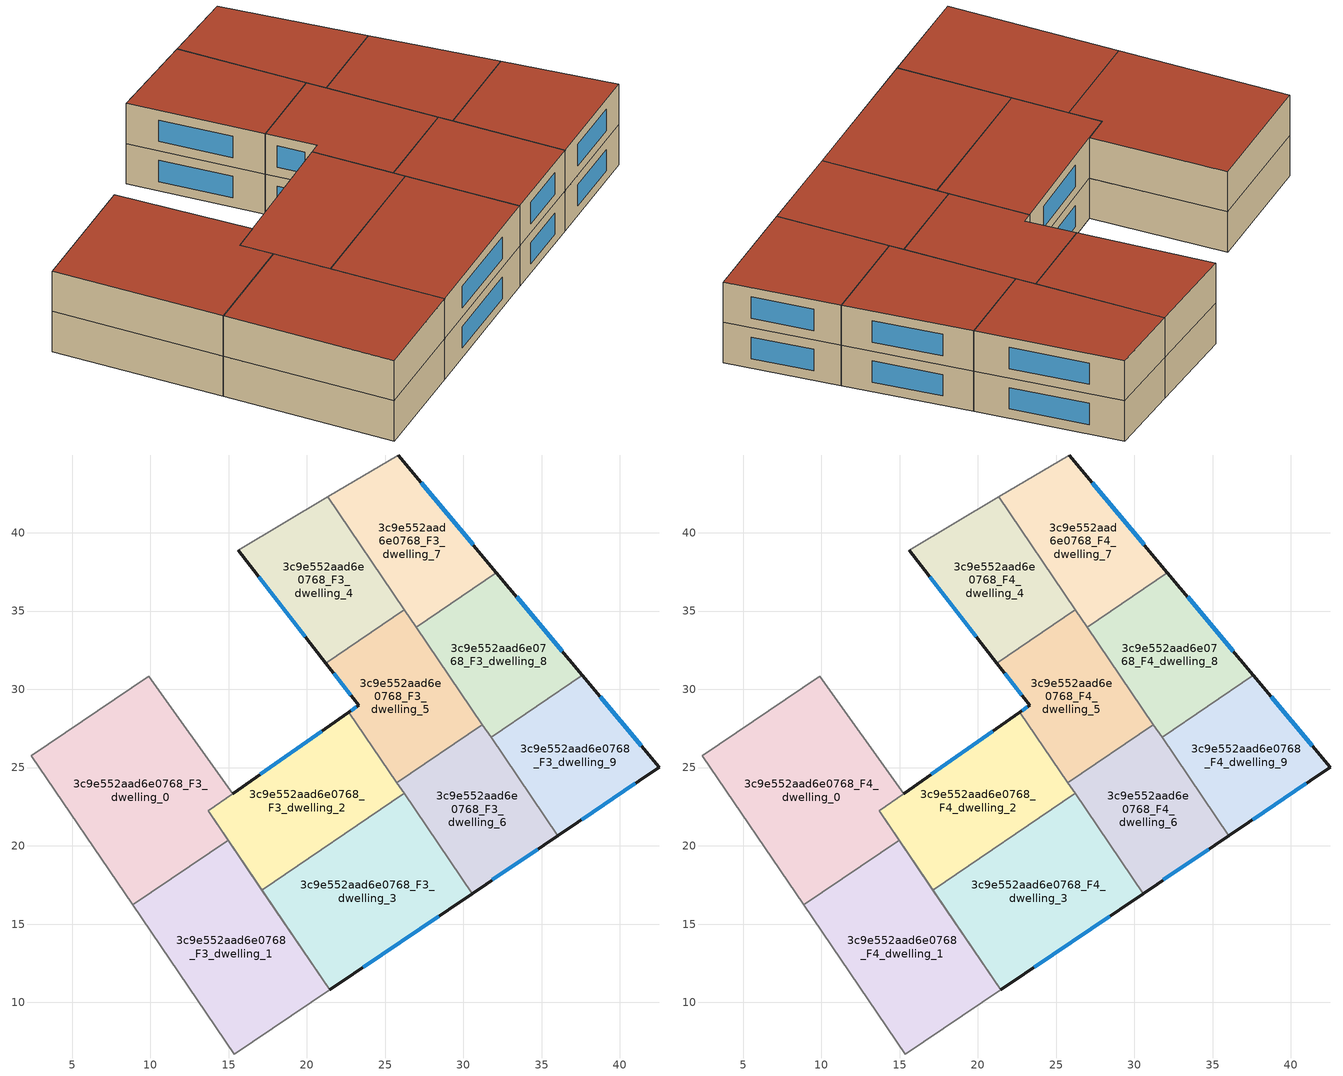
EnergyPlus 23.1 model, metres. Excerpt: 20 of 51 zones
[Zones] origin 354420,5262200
3c9e552aad6e0768_F3_dwelling_0
 floor to 3c9e552aad6e0768_F2_dwelling_0 (EU_floor_Construction): 9.9,30.83 15.27,23.34 13.69,22.23 14.97,20.36 8.89,16.23 2.4,25.77 z9
 wall adiabatic (EU_wall_Construction): 15.27,23.34 9.9,30.83 2.4,25.77 8.89,16.23 / 14.97,20.36 13.69,22.23 z9:12
 wall to 3c9e552aad6e0768_F3_dwelling_1 (EU_wall_Construction): 8.89,16.23 14.97,20.36 z9:12
 wall to 3c9e552aad6e0768_F3_dwelling_2 (EU_wall_Construction): 13.69,22.23 15.27,23.34 z9:12
3c9e552aad6e0768_F3_dwelling_1
 floor to 3c9e552aad6e0768_F2_dwelling_1 (EU_floor_Construction): 14.97,20.36 21.45,10.81 15.36,6.7 8.89,16.23 z9
 wall adiabatic (EU_wall_Construction): 8.89,16.23 15.36,6.7 21.45,10.81 14.97,20.36 z9:12
3c9e552aad6e0768_F3_dwelling_2
 floor to 3c9e552aad6e0768_F2_dwelling_2 (EU_floor_Construction): 22.68,28.54 26.21,23.35 17.13,17.18 13.69,22.23 z9
 wall outside (EU_wall_Construction): 22.68,28.54 15.27,23.34 z9:12
 wall to 3c9e552aad6e0768_F3_dwelling_3 (EU_wall_Construction): 17.13,17.18 26.21,23.35 z9:12
 wall adiabatic (EU_wall_Construction): 13.69,22.23 17.13,17.18 z9:12
 wall to 3c9e552aad6e0768_F3_dwelling_5 (EU_wall_Construction): 25.76,24.02 22.68,28.54 z9:12
 wall to 3c9e552aad6e0768_F3_dwelling_6 (EU_wall_Construction): 26.21,23.35 25.76,24.02 z9:12
 window (EU_Window_Construction): 20.94,27.32 17.01,24.56 z9.7:11.3
3c9e552aad6e0768_F3_dwelling_3
 floor to 3c9e552aad6e0768_F2_dwelling_3 (EU_floor_Construction): 26.21,23.35 30.56,16.95 21.45,10.81 17.13,17.18 z9
 wall outside (EU_wall_Construction): 21.45,10.81 30.56,16.95 z9:12
 wall adiabatic (EU_wall_Construction): 17.13,17.18 21.45,10.81 z9:12
 wall to 3c9e552aad6e0768_F3_dwelling_6 (EU_wall_Construction): 30.56,16.95 26.21,23.35 z9:12
 window (EU_Window_Construction): 23.59,12.25 28.42,15.51 z9.7:11.3
3c9e552aad6e0768_F3_dwelling_4
 floor to 3c9e552aad6e0768_F2_dwelling_4 (EU_floor_Construction): 21.33,42.29 26.23,35.08 21.21,31.68 15.62,38.89 z9
 wall outside (EU_wall_Construction): 15.62,38.89 21.21,31.68 z9:12
 wall adiabatic (EU_wall_Construction): 21.33,42.29 15.62,38.89 z9:12
 wall to 3c9e552aad6e0768_F3_dwelling_5 (EU_wall_Construction): 21.21,31.68 26.23,35.08 z9:12
 wall to 3c9e552aad6e0768_F3_dwelling_7 (EU_wall_Construction): 26.23,35.08 21.33,42.29 z9:12
 window (EU_Window_Construction): 16.93,37.19 19.9,33.37 z9.7:11.3
3c9e552aad6e0768_F3_dwelling_5
 floor to 3c9e552aad6e0768_F2_dwelling_5 (EU_floor_Construction): 26.23,35.08 31.22,27.73 25.76,24.02 22.68,28.54 23.31,28.98 21.21,31.68 z9
 wall outside (EU_wall_Construction): 21.21,31.68 23.31,28.98 22.68,28.54 z9:12
 wall to 3c9e552aad6e0768_F3_dwelling_6 (EU_wall_Construction): 25.76,24.02 31.22,27.73 z9:12
 wall to 3c9e552aad6e0768_F3_dwelling_8 (EU_wall_Construction): 31.22,27.73 26.98,33.98 z9:12
 wall to 3c9e552aad6e0768_F3_dwelling_7 (EU_wall_Construction): 26.98,33.98 26.23,35.08 z9:12
 window (EU_Window_Construction): 23.16,28.87 22.83,28.64 / 21.71,31.04 22.82,29.61 z9.7:11.3
3c9e552aad6e0768_F3_dwelling_6
 floor to 3c9e552aad6e0768_F2_dwelling_6 (EU_floor_Construction): 31.22,27.73 36.03,20.65 30.56,16.95 25.76,24.02 z9
 wall outside (EU_wall_Construction): 30.56,16.95 36.03,20.65 z9:12
 wall to 3c9e552aad6e0768_F3_dwelling_9 (EU_wall_Construction): 36.03,20.65 31.77,26.93 z9:12
 wall to 3c9e552aad6e0768_F3_dwelling_8 (EU_wall_Construction): 31.77,26.93 31.22,27.73 z9:12
 window (EU_Window_Construction): 31.84,17.82 34.75,19.78 z9.7:11.3
3c9e552aad6e0768_F3_dwelling_7
 floor to 3c9e552aad6e0768_F2_dwelling_7 (EU_floor_Construction): 25.83,44.97 32.11,37.46 26.98,33.98 21.33,42.29 z9
 wall outside (EU_wall_Construction): 32.11,37.46 25.83,44.97 z9:12
 wall adiabatic (EU_wall_Construction): 25.83,44.97 21.33,42.29 z9:12
 wall to 3c9e552aad6e0768_F3_dwelling_8 (EU_wall_Construction): 26.98,33.98 32.11,37.46 z9:12
 window (EU_Window_Construction): 30.63,39.23 27.3,43.21 z9.7:11.3
3c9e552aad6e0768_F3_dwelling_8
 floor to 3c9e552aad6e0768_F2_dwelling_8 (EU_floor_Construction): 32.11,37.46 37.6,30.89 31.77,26.93 26.98,33.98 z9
 wall outside (EU_wall_Construction): 37.6,30.89 32.11,37.46 z9:12
 wall to 3c9e552aad6e0768_F3_dwelling_9 (EU_wall_Construction): 31.77,26.93 37.6,30.89 z9:12
 window (EU_Window_Construction): 36.31,32.43 33.4,35.92 z9.7:11.3
3c9e552aad6e0768_F3_dwelling_9
 floor to 3c9e552aad6e0768_F2_dwelling_9 (EU_floor_Construction): 37.6,30.89 42.51,25.02 36.03,20.65 31.77,26.93 z9
 wall outside (EU_wall_Construction): 36.03,20.65 42.51,25.02 37.6,30.89 z9:12
 window (EU_Window_Construction): 41.36,26.4 38.75,29.51 / 37.56,21.68 40.99,23.99 z9.7:11.3
3c9e552aad6e0768_F4_dwelling_0
 floor to 3c9e552aad6e0768_F3_dwelling_0 (EU_floor_Construction): 9.9,30.83 15.27,23.34 13.69,22.23 14.97,20.36 8.89,16.23 2.4,25.77 z12
 wall adiabatic (EU_wall_Construction): 15.27,23.34 9.9,30.83 2.4,25.77 8.89,16.23 / 14.97,20.36 13.69,22.23 z12:15
 wall to 3c9e552aad6e0768_F4_dwelling_1 (EU_wall_Construction): 8.89,16.23 14.97,20.36 z12:15
 wall to 3c9e552aad6e0768_F4_dwelling_2 (EU_wall_Construction): 13.69,22.23 15.27,23.34 z12:15
 roof outside (EU_roof_Construction): 14.97,20.36 13.69,22.23 15.27,23.34 9.9,30.83 2.4,25.77 8.89,16.23 z15
3c9e552aad6e0768_F4_dwelling_1
 floor to 3c9e552aad6e0768_F3_dwelling_1 (EU_floor_Construction): 14.97,20.36 21.45,10.81 15.36,6.7 8.89,16.23 z12
 wall adiabatic (EU_wall_Construction): 8.89,16.23 15.36,6.7 21.45,10.81 14.97,20.36 z12:15
 roof outside (EU_roof_Construction): 21.45,10.81 14.97,20.36 8.89,16.23 15.36,6.7 z15
3c9e552aad6e0768_F4_dwelling_2
 floor to 3c9e552aad6e0768_F3_dwelling_2 (EU_floor_Construction): 22.68,28.54 26.21,23.35 17.13,17.18 13.69,22.23 z12
 wall outside (EU_wall_Construction): 22.68,28.54 15.27,23.34 z12:15
 wall to 3c9e552aad6e0768_F4_dwelling_3 (EU_wall_Construction): 17.13,17.18 26.21,23.35 z12:15
 wall adiabatic (EU_wall_Construction): 13.69,22.23 17.13,17.18 z12:15
 wall to 3c9e552aad6e0768_F4_dwelling_5 (EU_wall_Construction): 25.76,24.02 22.68,28.54 z12:15
 wall to 3c9e552aad6e0768_F4_dwelling_6 (EU_wall_Construction): 26.21,23.35 25.76,24.02 z12:15
 window (EU_Window_Construction): 20.94,27.32 17.01,24.56 z12.7:14.3
 roof outside (EU_roof_Construction): 26.21,23.35 22.68,28.54 13.69,22.23 17.13,17.18 z15
3c9e552aad6e0768_F4_dwelling_3
 floor to 3c9e552aad6e0768_F3_dwelling_3 (EU_floor_Construction): 26.21,23.35 30.56,16.95 21.45,10.81 17.13,17.18 z12
 wall outside (EU_wall_Construction): 21.45,10.81 30.56,16.95 z12:15
 wall adiabatic (EU_wall_Construction): 17.13,17.18 21.45,10.81 z12:15
 wall to 3c9e552aad6e0768_F4_dwelling_6 (EU_wall_Construction): 30.56,16.95 26.21,23.35 z12:15
 window (EU_Window_Construction): 23.59,12.25 28.42,15.51 z12.7:14.3
 roof outside (EU_roof_Construction): 30.56,16.95 26.21,23.35 17.13,17.18 21.45,10.81 z15
3c9e552aad6e0768_F4_dwelling_4
 floor to 3c9e552aad6e0768_F3_dwelling_4 (EU_floor_Construction): 21.33,42.29 26.23,35.08 21.21,31.68 15.62,38.89 z12
 wall outside (EU_wall_Construction): 15.62,38.89 21.21,31.68 z12:15
 wall adiabatic (EU_wall_Construction): 21.33,42.29 15.62,38.89 z12:15
 wall to 3c9e552aad6e0768_F4_dwelling_5 (EU_wall_Construction): 21.21,31.68 26.23,35.08 z12:15
 wall to 3c9e552aad6e0768_F4_dwelling_7 (EU_wall_Construction): 26.23,35.08 21.33,42.29 z12:15
 window (EU_Window_Construction): 16.93,37.19 19.9,33.37 z12.7:14.3
 roof outside (EU_roof_Construction): 26.23,35.08 21.33,42.29 15.62,38.89 21.21,31.68 z15
3c9e552aad6e0768_F4_dwelling_5
 floor to 3c9e552aad6e0768_F3_dwelling_5 (EU_floor_Construction): 26.23,35.08 31.22,27.73 25.76,24.02 22.68,28.54 23.31,28.98 21.21,31.68 z12
 wall outside (EU_wall_Construction): 21.21,31.68 23.31,28.98 22.68,28.54 z12:15
 wall to 3c9e552aad6e0768_F4_dwelling_6 (EU_wall_Construction): 25.76,24.02 31.22,27.73 z12:15
 wall to 3c9e552aad6e0768_F4_dwelling_8 (EU_wall_Construction): 31.22,27.73 26.98,33.98 z12:15
 wall to 3c9e552aad6e0768_F4_dwelling_7 (EU_wall_Construction): 26.98,33.98 26.23,35.08 z12:15
 window (EU_Window_Construction): 23.16,28.87 22.83,28.64 / 21.71,31.04 22.82,29.61 z12.7:14.3
 roof outside (EU_roof_Construction): 31.22,27.73 26.23,35.08 21.21,31.68 23.31,28.98 22.68,28.54 25.76,24.02 z15
3c9e552aad6e0768_F4_dwelling_6
 floor to 3c9e552aad6e0768_F3_dwelling_6 (EU_floor_Construction): 31.22,27.73 36.03,20.65 30.56,16.95 25.76,24.02 z12
 wall outside (EU_wall_Construction): 30.56,16.95 36.03,20.65 z12:15
 wall to 3c9e552aad6e0768_F4_dwelling_9 (EU_wall_Construction): 36.03,20.65 31.77,26.93 z12:15
 wall to 3c9e552aad6e0768_F4_dwelling_8 (EU_wall_Construction): 31.77,26.93 31.22,27.73 z12:15
 window (EU_Window_Construction): 31.84,17.82 34.75,19.78 z12.7:14.3
 roof outside (EU_roof_Construction): 36.03,20.65 31.22,27.73 25.76,24.02 30.56,16.95 z15
3c9e552aad6e0768_F4_dwelling_7
 floor to 3c9e552aad6e0768_F3_dwelling_7 (EU_floor_Construction): 25.83,44.97 32.11,37.46 26.98,33.98 21.33,42.29 z12
 wall outside (EU_wall_Construction): 32.11,37.46 25.83,44.97 z12:15
 wall adiabatic (EU_wall_Construction): 25.83,44.97 21.33,42.29 z12:15
 wall to 3c9e552aad6e0768_F4_dwelling_8 (EU_wall_Construction): 26.98,33.98 32.11,37.46 z12:15
 window (EU_Window_Construction): 30.63,39.23 27.3,43.21 z12.7:14.3
 roof outside (EU_roof_Construction): 32.11,37.46 25.83,44.97 21.33,42.29 26.98,33.98 z15
3c9e552aad6e0768_F4_dwelling_8
 floor to 3c9e552aad6e0768_F3_dwelling_8 (EU_floor_Construction): 32.11,37.46 37.6,30.89 31.77,26.93 26.98,33.98 z12
 wall outside (EU_wall_Construction): 37.6,30.89 32.11,37.46 z12:15
 wall to 3c9e552aad6e0768_F4_dwelling_9 (EU_wall_Construction): 31.77,26.93 37.6,30.89 z12:15
 window (EU_Window_Construction): 36.31,32.43 33.4,35.92 z12.7:14.3
 roof outside (EU_roof_Construction): 37.6,30.89 32.11,37.46 26.98,33.98 31.77,26.93 z15
3c9e552aad6e0768_F4_dwelling_9
 floor to 3c9e552aad6e0768_F3_dwelling_9 (EU_floor_Construction): 37.6,30.89 42.51,25.02 36.03,20.65 31.77,26.93 z12
 wall outside (EU_wall_Construction): 36.03,20.65 42.51,25.02 37.6,30.89 z12:15
 window (EU_Window_Construction): 41.36,26.4 38.75,29.51 / 37.56,21.68 40.99,23.99 z12.7:14.3
 roof outside (EU_roof_Construction): 42.51,25.02 37.6,30.89 31.77,26.93 36.03,20.65 z15
[Building]
EU S2 Campaign: North Axis=0; Terrain=City; Solar Distribution=FullExterior
[Site:Location]
Budapest.Ferenc.Liszt.Intl.AP: Latitude=47.437; Longitude=19.256; Time Zone=1; Elevation=185
[SizingPeriod:WeatherFileDays]
AnnualSizingPeriod: Begin Month=1; Begin Day of Month=1; End Month=12; End Day of Month=31; Day of Week for Start Day=Monday; Use Weather File Daylight Saving Period=No; Use Weather File Rain and Snow Indicators=No
[MATERIAL]
EU_InternalMass_Material: Roughness=MediumRough; Thickness=0.1; Conductivity=1; Density=1800; Specific Heat=900; Thermal Absorptance=0.9; Solar Absorptance=0.7; Visible Absorptance=0.7
[MATERIAL:NOMASS] Roughness=MediumRough; Thermal Absorptance=0.9; Solar Absorptance=0.7; Visible Absorptance=0.7
Name | Thermal Resistance
EU_wall_NoMass | 0.832559
EU_roof_NoMass | 1.39638
EU_floor_NoMass | 0.872794
[WINDOWMATERIAL:SIMPLEGLAZINGSYSTEM]
EU_Window_SimpleGlazing: UFactor=2.79869; Solar Heat Gain Coefficient=0.75; Visible Transmittance=0.75
[CONSTRUCTION]
EU_wall_Construction: EU_wall_NoMass
EU_roof_Construction: EU_roof_NoMass
EU_floor_Construction: EU_floor_NoMass
EU_Window_Construction: EU_Window_SimpleGlazing
EU_InternalMass_Construction: EU_InternalMass_Material
[ZONE] Type=1; Multiplier=1; Ceiling Height=autocalculate; Floor Area=autocalculate; Part of Total Floor Area=Yes
Name | Volume
3c9e552aad6e0768_F3_dwelling_0; 3c9e552aad6e0768_F4_dwelling_0 | 304.435
3c9e552aad6e0768_F3_dwelling_1; 3c9e552aad6e0768_F4_dwelling_1 | 254.246
3c9e552aad6e0768_F3_dwelling_2; 3c9e552aad6e0768_F4_dwelling_2 | 204.017
3c9e552aad6e0768_F3_dwelling_3; 3c9e552aad6e0768_F4_dwelling_3 | 254.189
3c9e552aad6e0768_F3_dwelling_4; 3c9e552aad6e0768_F4_dwelling_4 | 169.493
3c9e552aad6e0768_F3_dwelling_5; 3c9e552aad6e0768_F4_dwelling_5 | 169.47
3c9e552aad6e0768_F3_dwelling_6; 3c9e552aad6e0768_F4_dwelling_6 | 169.508
3c9e552aad6e0768_F3_dwelling_7; 3c9e552aad6e0768_F4_dwelling_7 | 169.478
3c9e552aad6e0768_F3_dwelling_8; 3c9e552aad6e0768_F4_dwelling_8 | 169.467
3c9e552aad6e0768_F3_dwelling_9; 3c9e552aad6e0768_F4_dwelling_9 | 169.479
[INTERNALMASS] Construction=EU_InternalMass_Construction
Name | Zone or ZoneList | Surface Area
3c9e552aad6e0768_F3_dwelling_0_EU_InternalMass | 3c9e552aad6e0768_F3_dwelling_0 | 101.478
3c9e552aad6e0768_F3_dwelling_1_EU_InternalMass | 3c9e552aad6e0768_F3_dwelling_1 | 84.7484
3c9e552aad6e0768_F3_dwelling_2_EU_InternalMass | 3c9e552aad6e0768_F3_dwelling_2 | 68.0107
3c9e552aad6e0768_F3_dwelling_3_EU_InternalMass | 3c9e552aad6e0768_F3_dwelling_3 | 84.7297
3c9e552aad6e0768_F3_dwelling_4_EU_InternalMass | 3c9e552aad6e0768_F3_dwelling_4 | 56.4982
3c9e552aad6e0768_F3_dwelling_5_EU_InternalMass | 3c9e552aad6e0768_F3_dwelling_5 | 56.49
3c9e552aad6e0768_F3_dwelling_6_EU_InternalMass | 3c9e552aad6e0768_F3_dwelling_6 | 56.5025
3c9e552aad6e0768_F3_dwelling_7_EU_InternalMass | 3c9e552aad6e0768_F3_dwelling_7 | 56.4928
3c9e552aad6e0768_F3_dwelling_8_EU_InternalMass | 3c9e552aad6e0768_F3_dwelling_8 | 56.4886
3c9e552aad6e0768_F3_dwelling_9_EU_InternalMass | 3c9e552aad6e0768_F3_dwelling_9 | 56.4933
3c9e552aad6e0768_F4_dwelling_0_EU_InternalMass | 3c9e552aad6e0768_F4_dwelling_0 | 101.478
3c9e552aad6e0768_F4_dwelling_1_EU_InternalMass | 3c9e552aad6e0768_F4_dwelling_1 | 84.7484
3c9e552aad6e0768_F4_dwelling_2_EU_InternalMass | 3c9e552aad6e0768_F4_dwelling_2 | 68.0107
3c9e552aad6e0768_F4_dwelling_3_EU_InternalMass | 3c9e552aad6e0768_F4_dwelling_3 | 84.7297
3c9e552aad6e0768_F4_dwelling_4_EU_InternalMass | 3c9e552aad6e0768_F4_dwelling_4 | 56.4982
3c9e552aad6e0768_F4_dwelling_5_EU_InternalMass | 3c9e552aad6e0768_F4_dwelling_5 | 56.49
3c9e552aad6e0768_F4_dwelling_6_EU_InternalMass | 3c9e552aad6e0768_F4_dwelling_6 | 56.5025
3c9e552aad6e0768_F4_dwelling_7_EU_InternalMass | 3c9e552aad6e0768_F4_dwelling_7 | 56.4928
3c9e552aad6e0768_F4_dwelling_8_EU_InternalMass | 3c9e552aad6e0768_F4_dwelling_8 | 56.4886
3c9e552aad6e0768_F4_dwelling_9_EU_InternalMass | 3c9e552aad6e0768_F4_dwelling_9 | 56.4933
[OTHEREQUIPMENT] Fuel Type=Electricity; Design Level Calculation Method=Watts/Area; Power per Zone Floor Area=1; Fraction Latent=0; Fraction Radiant=0; Fraction Lost=0; Carbon Dioxide Generation Rate=0; EndUse Subcategory=EU_Step8_InternalGains
Name | Zone or ZoneList or Space or SpaceList | Schedule
EU_Step8_InternalGain_3c9e552aad6e0768_F3_dwelling_0_f000 | 3c9e552aad6e0768_F3_dwelling_0 | EU_Step8_GainSchedule_3c9e552aad6e0768_F3_dwelling_0_f000
EU_Step8_InternalGain_3c9e552aad6e0768_F3_dwelling_1_f000 | 3c9e552aad6e0768_F3_dwelling_1 | EU_Step8_GainSchedule_3c9e552aad6e0768_F3_dwelling_1_f000
EU_Step8_InternalGain_3c9e552aad6e0768_F3_dwelling_2_f000 | 3c9e552aad6e0768_F3_dwelling_2 | EU_Step8_GainSchedule_3c9e552aad6e0768_F3_dwelling_2_f000
EU_Step8_InternalGain_3c9e552aad6e0768_F3_dwelling_3_f000 | 3c9e552aad6e0768_F3_dwelling_3 | EU_Step8_GainSchedule_3c9e552aad6e0768_F3_dwelling_3_f000
EU_Step8_InternalGain_3c9e552aad6e0768_F3_dwelling_4_f000 | 3c9e552aad6e0768_F3_dwelling_4 | EU_Step8_GainSchedule_3c9e552aad6e0768_F3_dwelling_4_f000
EU_Step8_InternalGain_3c9e552aad6e0768_F3_dwelling_5_f000 | 3c9e552aad6e0768_F3_dwelling_5 | EU_Step8_GainSchedule_3c9e552aad6e0768_F3_dwelling_5_f000
EU_Step8_InternalGain_3c9e552aad6e0768_F3_dwelling_6_f000 | 3c9e552aad6e0768_F3_dwelling_6 | EU_Step8_GainSchedule_3c9e552aad6e0768_F3_dwelling_6_f000
EU_Step8_InternalGain_3c9e552aad6e0768_F3_dwelling_7_f000 | 3c9e552aad6e0768_F3_dwelling_7 | EU_Step8_GainSchedule_3c9e552aad6e0768_F3_dwelling_7_f000
EU_Step8_InternalGain_3c9e552aad6e0768_F3_dwelling_8_f000 | 3c9e552aad6e0768_F3_dwelling_8 | EU_Step8_GainSchedule_3c9e552aad6e0768_F3_dwelling_8_f000
EU_Step8_InternalGain_3c9e552aad6e0768_F3_dwelling_9_f000 | 3c9e552aad6e0768_F3_dwelling_9 | EU_Step8_GainSchedule_3c9e552aad6e0768_F3_dwelling_9_f000
EU_Step8_InternalGain_3c9e552aad6e0768_F4_dwelling_0_f000 | 3c9e552aad6e0768_F4_dwelling_0 | EU_Step8_GainSchedule_3c9e552aad6e0768_F4_dwelling_0_f000
EU_Step8_InternalGain_3c9e552aad6e0768_F4_dwelling_1_f000 | 3c9e552aad6e0768_F4_dwelling_1 | EU_Step8_GainSchedule_3c9e552aad6e0768_F4_dwelling_1_f000
EU_Step8_InternalGain_3c9e552aad6e0768_F4_dwelling_2_f000 | 3c9e552aad6e0768_F4_dwelling_2 | EU_Step8_GainSchedule_3c9e552aad6e0768_F4_dwelling_2_f000
EU_Step8_InternalGain_3c9e552aad6e0768_F4_dwelling_3_f000 | 3c9e552aad6e0768_F4_dwelling_3 | EU_Step8_GainSchedule_3c9e552aad6e0768_F4_dwelling_3_f000
EU_Step8_InternalGain_3c9e552aad6e0768_F4_dwelling_4_f000 | 3c9e552aad6e0768_F4_dwelling_4 | EU_Step8_GainSchedule_3c9e552aad6e0768_F4_dwelling_4_f000
EU_Step8_InternalGain_3c9e552aad6e0768_F4_dwelling_5_f000 | 3c9e552aad6e0768_F4_dwelling_5 | EU_Step8_GainSchedule_3c9e552aad6e0768_F4_dwelling_5_f000
EU_Step8_InternalGain_3c9e552aad6e0768_F4_dwelling_6_f000 | 3c9e552aad6e0768_F4_dwelling_6 | EU_Step8_GainSchedule_3c9e552aad6e0768_F4_dwelling_6_f000
EU_Step8_InternalGain_3c9e552aad6e0768_F4_dwelling_7_f000 | 3c9e552aad6e0768_F4_dwelling_7 | EU_Step8_GainSchedule_3c9e552aad6e0768_F4_dwelling_7_f000
EU_Step8_InternalGain_3c9e552aad6e0768_F4_dwelling_8_f000 | 3c9e552aad6e0768_F4_dwelling_8 | EU_Step8_GainSchedule_3c9e552aad6e0768_F4_dwelling_8_f000
EU_Step8_InternalGain_3c9e552aad6e0768_F4_dwelling_9_f000 | 3c9e552aad6e0768_F4_dwelling_9 | EU_Step8_GainSchedule_3c9e552aad6e0768_F4_dwelling_9_f000
[ZONEVENTILATION:DESIGNFLOWRATE] Schedule=EU_AlwaysOn; Design Flow Rate Calculation Method=AirChanges/Hour; Air Changes per Hour=0.475469; Ventilation Type=Natural; Fan Pressure Rise=0; Fan Total Efficiency=1; Constant Term Coefficient=1; Temperature Term Coefficient=0; Velocity Term Coefficient=0; Velocity Squared Term Coefficient=0; Minimum Indoor Temperature=-100; Maximum Indoor Temperature=100; Delta Temperature=-100; Minimum Outdoor Temperature=-100; Maximum Outdoor Temperature=100; Maximum Wind Speed=40
Name | Zone or ZoneList or Space or SpaceList
EU_ConstantAir_3c9e552aad6e0768_F3_dwelling_0 | 3c9e552aad6e0768_F3_dwelling_0
EU_ConstantAir_3c9e552aad6e0768_F3_dwelling_1 | 3c9e552aad6e0768_F3_dwelling_1
EU_ConstantAir_3c9e552aad6e0768_F3_dwelling_2 | 3c9e552aad6e0768_F3_dwelling_2
EU_ConstantAir_3c9e552aad6e0768_F3_dwelling_3 | 3c9e552aad6e0768_F3_dwelling_3
EU_ConstantAir_3c9e552aad6e0768_F3_dwelling_4 | 3c9e552aad6e0768_F3_dwelling_4
EU_ConstantAir_3c9e552aad6e0768_F3_dwelling_5 | 3c9e552aad6e0768_F3_dwelling_5
EU_ConstantAir_3c9e552aad6e0768_F3_dwelling_6 | 3c9e552aad6e0768_F3_dwelling_6
EU_ConstantAir_3c9e552aad6e0768_F3_dwelling_7 | 3c9e552aad6e0768_F3_dwelling_7
EU_ConstantAir_3c9e552aad6e0768_F3_dwelling_8 | 3c9e552aad6e0768_F3_dwelling_8
EU_ConstantAir_3c9e552aad6e0768_F3_dwelling_9 | 3c9e552aad6e0768_F3_dwelling_9
EU_ConstantAir_3c9e552aad6e0768_F4_dwelling_0 | 3c9e552aad6e0768_F4_dwelling_0
EU_ConstantAir_3c9e552aad6e0768_F4_dwelling_1 | 3c9e552aad6e0768_F4_dwelling_1
EU_ConstantAir_3c9e552aad6e0768_F4_dwelling_2 | 3c9e552aad6e0768_F4_dwelling_2
EU_ConstantAir_3c9e552aad6e0768_F4_dwelling_3 | 3c9e552aad6e0768_F4_dwelling_3
EU_ConstantAir_3c9e552aad6e0768_F4_dwelling_4 | 3c9e552aad6e0768_F4_dwelling_4
EU_ConstantAir_3c9e552aad6e0768_F4_dwelling_5 | 3c9e552aad6e0768_F4_dwelling_5
EU_ConstantAir_3c9e552aad6e0768_F4_dwelling_6 | 3c9e552aad6e0768_F4_dwelling_6
EU_ConstantAir_3c9e552aad6e0768_F4_dwelling_7 | 3c9e552aad6e0768_F4_dwelling_7
EU_ConstantAir_3c9e552aad6e0768_F4_dwelling_8 | 3c9e552aad6e0768_F4_dwelling_8
EU_ConstantAir_3c9e552aad6e0768_F4_dwelling_9 | 3c9e552aad6e0768_F4_dwelling_9
[HVACTEMPLATE:THERMOSTAT] Constant Heating Setpoint=20; Constant Cooling Setpoint=50
EU_HeatOnly_3c9e552aad6e0768_F0_dwelling_0; EU_HeatOnly_3c9e552aad6e0768_F0_dwelling_1; EU_HeatOnly_3c9e552aad6e0768_F0_dwelling_2; EU_HeatOnly_3c9e552aad6e0768_F0_dwelling_3; EU_HeatOnly_3c9e552aad6e0768_F0_dwelling_4; EU_HeatOnly_3c9e552aad6e0768_F0_dwelling_5; EU_HeatOnly_3c9e552aad6e0768_F0_dwelling_6; EU_HeatOnly_3c9e552aad6e0768_F0_dwelling_7; EU_HeatOnly_3c9e552aad6e0768_F0_dwelling_8; EU_HeatOnly_3c9e552aad6e0768_F0_dwelling_9; EU_HeatOnly_3c9e552aad6e0768_F0_dwelling_10; EU_HeatOnly_3c9e552aad6e0768_F1_dwelling_0; EU_HeatOnly_3c9e552aad6e0768_F1_dwelling_1; EU_HeatOnly_3c9e552aad6e0768_F1_dwelling_2; EU_HeatOnly_3c9e552aad6e0768_F1_dwelling_3; EU_HeatOnly_3c9e552aad6e0768_F1_dwelling_4; EU_HeatOnly_3c9e552aad6e0768_F1_dwelling_5; EU_HeatOnly_3c9e552aad6e0768_F1_dwelling_6; EU_HeatOnly_3c9e552aad6e0768_F1_dwelling_7; EU_HeatOnly_3c9e552aad6e0768_F1_dwelling_8; EU_HeatOnly_3c9e552aad6e0768_F1_dwelling_9; EU_HeatOnly_3c9e552aad6e0768_F2_dwelling_0; EU_HeatOnly_3c9e552aad6e0768_F2_dwelling_1; EU_HeatOnly_3c9e552aad6e0768_F2_dwelling_2; EU_HeatOnly_3c9e552aad6e0768_F2_dwelling_3; EU_HeatOnly_3c9e552aad6e0768_F2_dwelling_4; EU_HeatOnly_3c9e552aad6e0768_F2_dwelling_5; EU_HeatOnly_3c9e552aad6e0768_F2_dwelling_6; EU_HeatOnly_3c9e552aad6e0768_F2_dwelling_7; EU_HeatOnly_3c9e552aad6e0768_F2_dwelling_8; EU_HeatOnly_3c9e552aad6e0768_F2_dwelling_9; EU_HeatOnly_3c9e552aad6e0768_F3_dwelling_0; EU_HeatOnly_3c9e552aad6e0768_F3_dwelling_1; EU_HeatOnly_3c9e552aad6e0768_F3_dwelling_2; EU_HeatOnly_3c9e552aad6e0768_F3_dwelling_3; EU_HeatOnly_3c9e552aad6e0768_F3_dwelling_4; EU_HeatOnly_3c9e552aad6e0768_F3_dwelling_5; EU_HeatOnly_3c9e552aad6e0768_F3_dwelling_6; EU_HeatOnly_3c9e552aad6e0768_F3_dwelling_7; EU_HeatOnly_3c9e552aad6e0768_F3_dwelling_8; EU_HeatOnly_3c9e552aad6e0768_F3_dwelling_9; EU_HeatOnly_3c9e552aad6e0768_F4_dwelling_0; EU_HeatOnly_3c9e552aad6e0768_F4_dwelling_1; EU_HeatOnly_3c9e552aad6e0768_F4_dwelling_2; EU_HeatOnly_3c9e552aad6e0768_F4_dwelling_3; EU_HeatOnly_3c9e552aad6e0768_F4_dwelling_4; EU_HeatOnly_3c9e552aad6e0768_F4_dwelling_5; EU_HeatOnly_3c9e552aad6e0768_F4_dwelling_6; EU_HeatOnly_3c9e552aad6e0768_F4_dwelling_7; EU_HeatOnly_3c9e552aad6e0768_F4_dwelling_8; EU_HeatOnly_3c9e552aad6e0768_F4_dwelling_9
[HVACTEMPLATE:ZONE:IDEALLOADSAIRSYSTEM] System Availability Schedule=EU_AlwaysOn; Maximum Heating Supply Air Temperature=50; Minimum Cooling Supply Air Temperature=13; Maximum Heating Supply Air Humidity Ratio=0.0156; Minimum Cooling Supply Air Humidity Ratio=0.0077; Heating Limit=NoLimit; Cooling Limit=NoLimit; Heating Availability Schedule=EU_AlwaysOn; Cooling Availability Schedule=EU_CoolingOff; Dehumidification Control Type=ConstantSensibleHeatRatio; Cooling Sensible Heat Ratio=0.7; Dehumidification Setpoint=60; Humidification Control Type=None; Humidification Setpoint=30; Outdoor Air Method=None; Outdoor Air Flow Rate per Person=0.00944; Outdoor Air Flow Rate per Zone Floor Area=0; Outdoor Air Flow Rate per Zone=0; Demand Controlled Ventilation Type=None; Outdoor Air Economizer Type=NoEconomizer; Heat Recovery Type=None; Sensible Heat Recovery Effectiveness=0.7; Latent Heat Recovery Effectiveness=0.65
Name | Template Thermostat
3c9e552aad6e0768_F3_dwelling_0 | EU_HeatOnly_3c9e552aad6e0768_F3_dwelling_0
3c9e552aad6e0768_F3_dwelling_1 | EU_HeatOnly_3c9e552aad6e0768_F3_dwelling_1
3c9e552aad6e0768_F3_dwelling_2 | EU_HeatOnly_3c9e552aad6e0768_F3_dwelling_2
3c9e552aad6e0768_F3_dwelling_3 | EU_HeatOnly_3c9e552aad6e0768_F3_dwelling_3
3c9e552aad6e0768_F3_dwelling_4 | EU_HeatOnly_3c9e552aad6e0768_F3_dwelling_4
3c9e552aad6e0768_F3_dwelling_5 | EU_HeatOnly_3c9e552aad6e0768_F3_dwelling_5
3c9e552aad6e0768_F3_dwelling_6 | EU_HeatOnly_3c9e552aad6e0768_F3_dwelling_6
3c9e552aad6e0768_F3_dwelling_7 | EU_HeatOnly_3c9e552aad6e0768_F3_dwelling_7
3c9e552aad6e0768_F3_dwelling_8 | EU_HeatOnly_3c9e552aad6e0768_F3_dwelling_8
3c9e552aad6e0768_F3_dwelling_9 | EU_HeatOnly_3c9e552aad6e0768_F3_dwelling_9
3c9e552aad6e0768_F4_dwelling_0 | EU_HeatOnly_3c9e552aad6e0768_F4_dwelling_0
3c9e552aad6e0768_F4_dwelling_1 | EU_HeatOnly_3c9e552aad6e0768_F4_dwelling_1
3c9e552aad6e0768_F4_dwelling_2 | EU_HeatOnly_3c9e552aad6e0768_F4_dwelling_2
3c9e552aad6e0768_F4_dwelling_3 | EU_HeatOnly_3c9e552aad6e0768_F4_dwelling_3
3c9e552aad6e0768_F4_dwelling_4 | EU_HeatOnly_3c9e552aad6e0768_F4_dwelling_4
3c9e552aad6e0768_F4_dwelling_5 | EU_HeatOnly_3c9e552aad6e0768_F4_dwelling_5
3c9e552aad6e0768_F4_dwelling_6 | EU_HeatOnly_3c9e552aad6e0768_F4_dwelling_6
3c9e552aad6e0768_F4_dwelling_7 | EU_HeatOnly_3c9e552aad6e0768_F4_dwelling_7
3c9e552aad6e0768_F4_dwelling_8 | EU_HeatOnly_3c9e552aad6e0768_F4_dwelling_8
3c9e552aad6e0768_F4_dwelling_9 | EU_HeatOnly_3c9e552aad6e0768_F4_dwelling_9
[SIZING:ZONE] Zone Cooling Design Supply Air Temperature Input Method=SupplyAirTemperature; Zone Cooling Design Supply Air Temperature=13; Zone Heating Design Supply Air Temperature Input Method=SupplyAirTemperature; Zone Heating Design Supply Air Temperature=50; Zone Cooling Design Supply Air Humidity Ratio=0.008; Zone Heating Design Supply Air Humidity Ratio=0.008; Cooling Design Air Flow Method=DesignDay; Cooling Design Air Flow Rate=0; Cooling Minimum Air Flow per Zone Floor Area=0.000762; Cooling Minimum Air Flow=0; Cooling Minimum Air Flow Fraction=0.2; Heating Design Air Flow Method=DesignDay; Heating Design Air Flow Rate=0; Heating Maximum Air Flow per Zone Floor Area=0.002032; Heating Maximum Air Flow=0.141576; Heating Maximum Air Flow Fraction=0.3; Account for Dedicated Outdoor Air System=No; Dedicated Outdoor Air System Control Strategy=NeutralSupplyAir; Dedicated Outdoor Air Low Setpoint Temperature for Design=autosize; Dedicated Outdoor Air High Setpoint Temperature for Design=autosize; Zone Load Sizing Method=Sensible Load Only No Latent Load; Zone Latent Cooling Design Supply Air Humidity Ratio Input Method=HumidityRatioDifference; Zone Cooling Design Supply Air Humidity Ratio Difference=0.005; Zone Latent Heating Design Supply Air Humidity Ratio Input Method=HumidityRatioDifference; Zone Humidification Design Supply Air Humidity Ratio Difference=0.005
3c9e552aad6e0768_F3_dwelling_0; 3c9e552aad6e0768_F3_dwelling_1; 3c9e552aad6e0768_F3_dwelling_2; 3c9e552aad6e0768_F3_dwelling_3; 3c9e552aad6e0768_F3_dwelling_4; 3c9e552aad6e0768_F3_dwelling_5; 3c9e552aad6e0768_F3_dwelling_6; 3c9e552aad6e0768_F3_dwelling_7; 3c9e552aad6e0768_F3_dwelling_8; 3c9e552aad6e0768_F3_dwelling_9; 3c9e552aad6e0768_F4_dwelling_0; 3c9e552aad6e0768_F4_dwelling_1; 3c9e552aad6e0768_F4_dwelling_2; 3c9e552aad6e0768_F4_dwelling_3; 3c9e552aad6e0768_F4_dwelling_4; 3c9e552aad6e0768_F4_dwelling_5; 3c9e552aad6e0768_F4_dwelling_6; 3c9e552aad6e0768_F4_dwelling_7; 3c9e552aad6e0768_F4_dwelling_8; 3c9e552aad6e0768_F4_dwelling_9
[SCHEDULE:CONSTANT]
Name | Hourly Value
EU_AlwaysOn | 1
EU_CoolingOff | 0
[SCHEDULE:FILE] Column Number=1; Rows to Skip at Top=0; Number of Hours of Data=8760; Column Separator=Comma; Interpolate to Timestep=No; Minutes per Item=60; Adjust Schedule for Daylight Savings=Yes
Name | File
EU_Step8_GainSchedule_3c9e552aad6e0768_F3_dwelling_0_f000 | ../../schedules/3c9e552aad6e0768/3c9e552aad6e0768_F3_dwelling_0_f000_gain.csv
EU_Step8_GainSchedule_3c9e552aad6e0768_F3_dwelling_1_f000 | ../../schedules/3c9e552aad6e0768/3c9e552aad6e0768_F3_dwelling_1_f000_gain.csv
EU_Step8_GainSchedule_3c9e552aad6e0768_F3_dwelling_2_f000 | ../../schedules/3c9e552aad6e0768/3c9e552aad6e0768_F3_dwelling_2_f000_gain.csv
EU_Step8_GainSchedule_3c9e552aad6e0768_F3_dwelling_3_f000 | ../../schedules/3c9e552aad6e0768/3c9e552aad6e0768_F3_dwelling_3_f000_gain.csv
EU_Step8_GainSchedule_3c9e552aad6e0768_F3_dwelling_4_f000 | ../../schedules/3c9e552aad6e0768/3c9e552aad6e0768_F3_dwelling_4_f000_gain.csv
EU_Step8_GainSchedule_3c9e552aad6e0768_F3_dwelling_5_f000 | ../../schedules/3c9e552aad6e0768/3c9e552aad6e0768_F3_dwelling_5_f000_gain.csv
EU_Step8_GainSchedule_3c9e552aad6e0768_F3_dwelling_6_f000 | ../../schedules/3c9e552aad6e0768/3c9e552aad6e0768_F3_dwelling_6_f000_gain.csv
EU_Step8_GainSchedule_3c9e552aad6e0768_F3_dwelling_7_f000 | ../../schedules/3c9e552aad6e0768/3c9e552aad6e0768_F3_dwelling_7_f000_gain.csv
EU_Step8_GainSchedule_3c9e552aad6e0768_F3_dwelling_8_f000 | ../../schedules/3c9e552aad6e0768/3c9e552aad6e0768_F3_dwelling_8_f000_gain.csv
EU_Step8_GainSchedule_3c9e552aad6e0768_F3_dwelling_9_f000 | ../../schedules/3c9e552aad6e0768/3c9e552aad6e0768_F3_dwelling_9_f000_gain.csv
EU_Step8_GainSchedule_3c9e552aad6e0768_F4_dwelling_0_f000 | ../../schedules/3c9e552aad6e0768/3c9e552aad6e0768_F4_dwelling_0_f000_gain.csv
EU_Step8_GainSchedule_3c9e552aad6e0768_F4_dwelling_1_f000 | ../../schedules/3c9e552aad6e0768/3c9e552aad6e0768_F4_dwelling_1_f000_gain.csv
EU_Step8_GainSchedule_3c9e552aad6e0768_F4_dwelling_2_f000 | ../../schedules/3c9e552aad6e0768/3c9e552aad6e0768_F4_dwelling_2_f000_gain.csv
EU_Step8_GainSchedule_3c9e552aad6e0768_F4_dwelling_3_f000 | ../../schedules/3c9e552aad6e0768/3c9e552aad6e0768_F4_dwelling_3_f000_gain.csv
EU_Step8_GainSchedule_3c9e552aad6e0768_F4_dwelling_4_f000 | ../../schedules/3c9e552aad6e0768/3c9e552aad6e0768_F4_dwelling_4_f000_gain.csv
EU_Step8_GainSchedule_3c9e552aad6e0768_F4_dwelling_5_f000 | ../../schedules/3c9e552aad6e0768/3c9e552aad6e0768_F4_dwelling_5_f000_gain.csv
EU_Step8_GainSchedule_3c9e552aad6e0768_F4_dwelling_6_f000 | ../../schedules/3c9e552aad6e0768/3c9e552aad6e0768_F4_dwelling_6_f000_gain.csv
EU_Step8_GainSchedule_3c9e552aad6e0768_F4_dwelling_7_f000 | ../../schedules/3c9e552aad6e0768/3c9e552aad6e0768_F4_dwelling_7_f000_gain.csv
EU_Step8_GainSchedule_3c9e552aad6e0768_F4_dwelling_8_f000 | ../../schedules/3c9e552aad6e0768/3c9e552aad6e0768_F4_dwelling_8_f000_gain.csv
EU_Step8_GainSchedule_3c9e552aad6e0768_F4_dwelling_9_f000 | ../../schedules/3c9e552aad6e0768/3c9e552aad6e0768_F4_dwelling_9_f000_gain.csv
